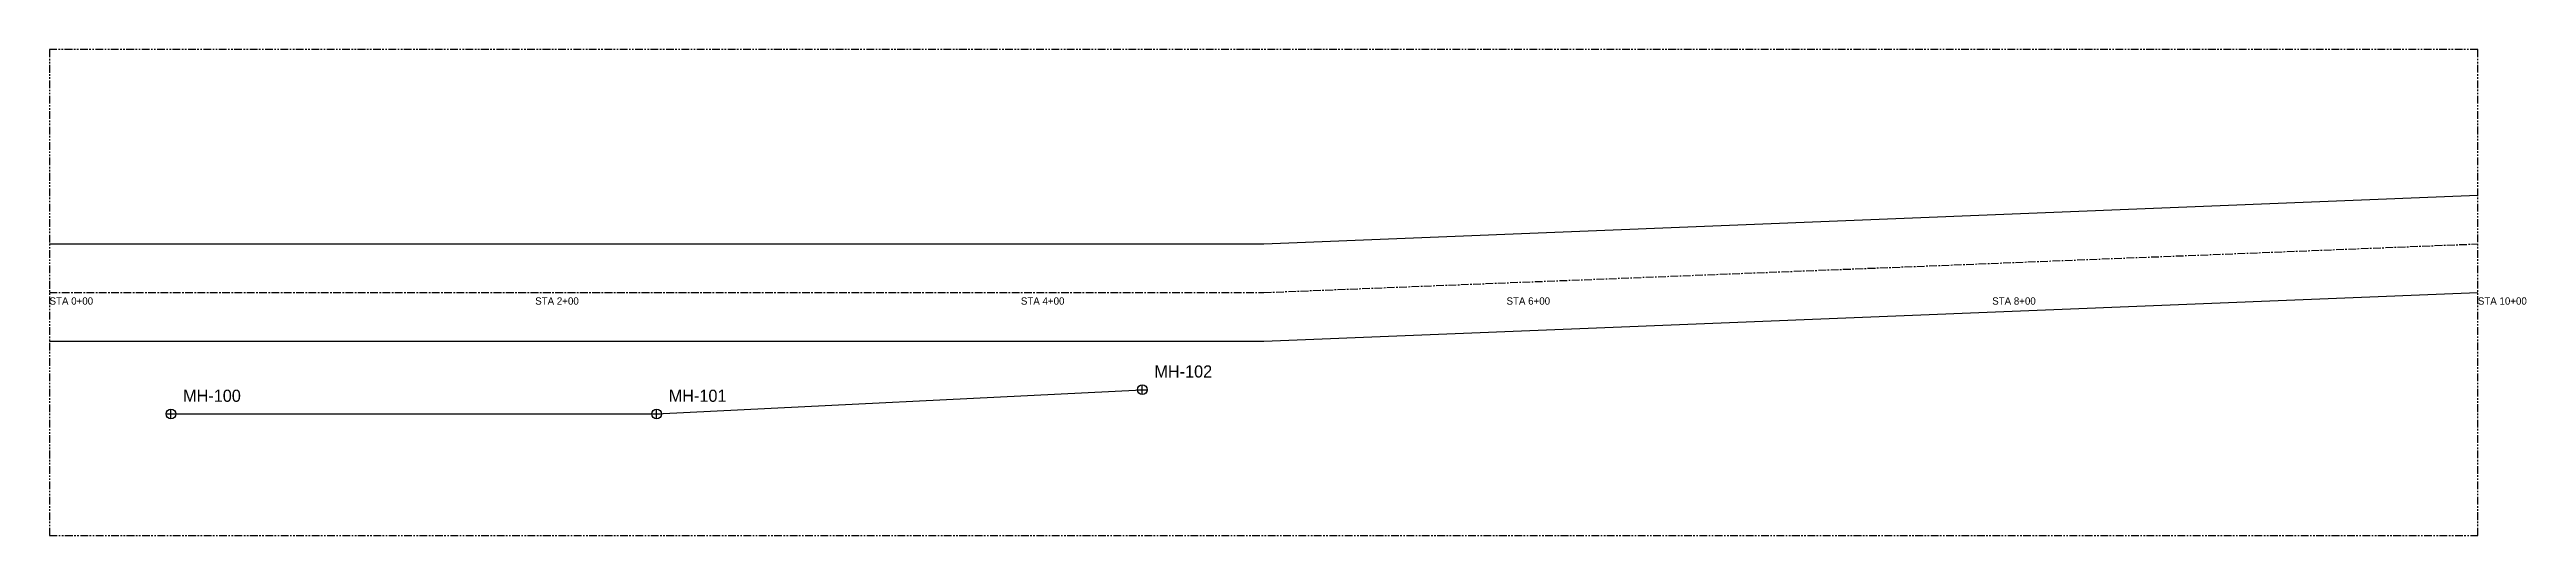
# Model space of a CAD drawing. Header units: feet. Extents: x 0 to 1020, y 0 to 200.
import ezdxf

# ---------------------------------------------------------------- set-up
doc = ezdxf.new("R2010")
doc.units = ezdxf.units.FT
doc.linetypes.add('CENTER', pattern=[5.08, 3.175, -0.635, 0.635, -0.635])
doc.linetypes.add('PHANTOM', pattern=[6.35, 3.175, -0.635, 0.635, -0.635, 0.635, -0.635])
for name, color, linetype in [('C-ANNO-TEXT', 7, 'Continuous'), ('C-PROP-LINE', 2, 'PHANTOM'), ('C-ROAD-CENT', 1, 'CENTER'), ('C-ROAD-EDGE', 7, 'Continuous'), ('C-STORM-PIPE', 5, 'Continuous'), ('C-STORM-STRC', 5, 'Continuous')]:
    doc.layers.add(name, color=color, linetype=linetype)

# ---------------------------------------------------------------- blocks, each defined once
blk = doc.blocks.new('MH-STORM')
for p, q in [((-2, 0), (2, 0)), ((0, -2), (0, 2))]:
    blk.add_line(p, q)
blk.add_circle((0, 0), 2)

msp = doc.modelspace()

# ---------------------------------------------------------------- linework, layer by layer
at = {"layer": 'C-PROP-LINE'}
msp.add_lwpolyline([(0, 0), (1000, 0), (1000, 200), (0, 200), (0, 0)], close=True, dxfattribs=at)
at = {"layer": 'C-ROAD-CENT'}
msp.add_lwpolyline([(0, 100), (500, 100), (1000, 120)], dxfattribs=at)
at = {"layer": 'C-ROAD-EDGE'}
for points in [[(0, 120), (500, 120), (1000, 140)], [(0, 80), (500, 80), (1000, 100)]]:
    msp.add_lwpolyline(points, dxfattribs=at)
at = {"layer": 'C-STORM-PIPE'}
msp.add_lwpolyline([(50, 50), (250, 50), (450, 60)], dxfattribs=at)

# ---------------------------------------------------------------- block references
at = {"layer": 'C-STORM-STRC'}
for p in [(450, 60), (50, 50), (250, 50)]:
    msp.add_blockref('MH-STORM', p, dxfattribs=at)

# ---------------------------------------------------------------- texts
at = {"layer": 'C-ANNO-TEXT'}
for s, height, p in [('STA 0+00', 3, (0, 95)), ('STA 2+00', 3, (200, 95)), ('STA 4+00', 3, (400, 95)), ('STA 6+00', 3, (600, 95)), ('STA 8+00', 3, (800, 95)), ('STA 10+00', 3, (1000, 95)), ('MH-102', 5, (455, 65)), ('MH-100', 5, (55, 55)), ('MH-101', 5, (255, 55))]:
    msp.add_text(s, height=height, dxfattribs=at).set_placement(p)

doc.saveas('drawing.dxf')
